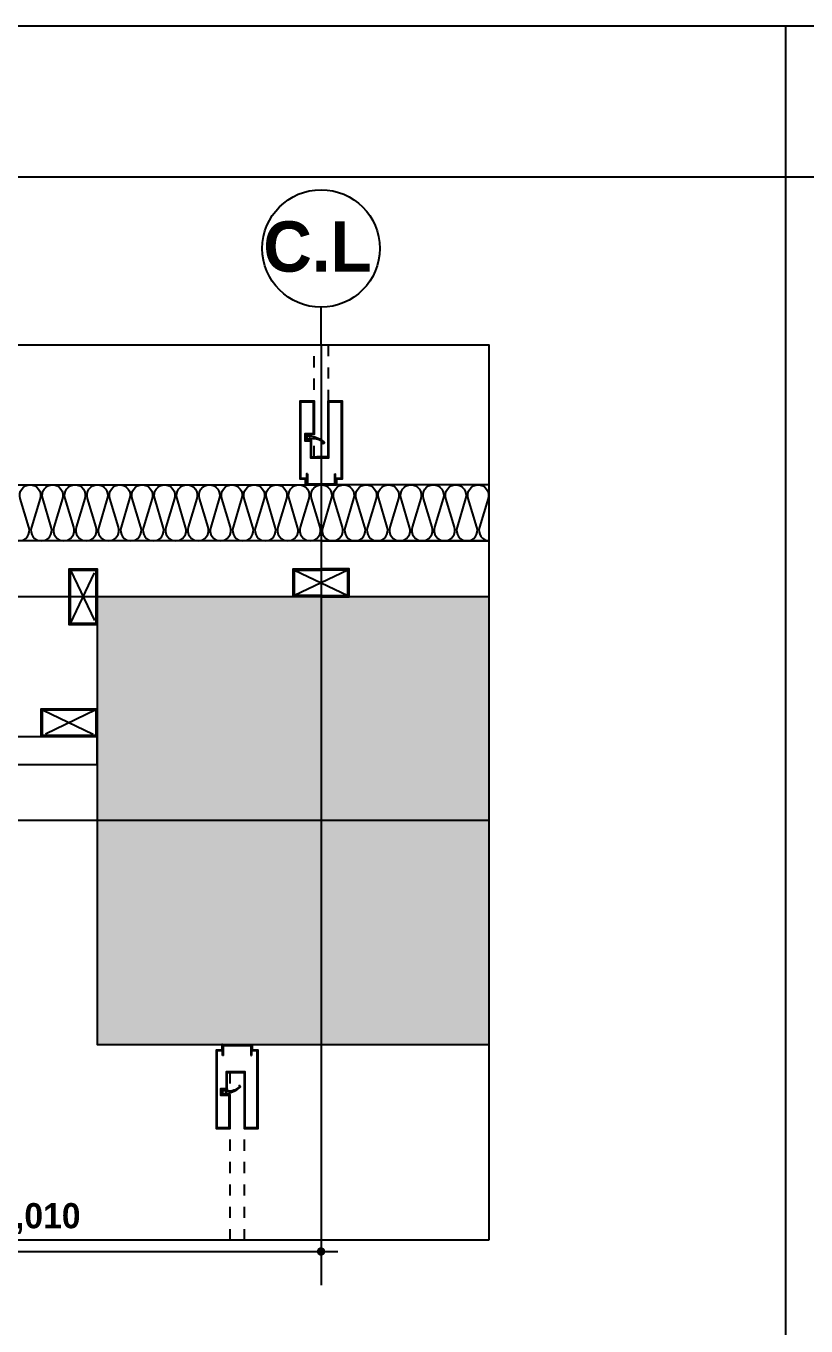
# Model space of a CAD drawing. Extents: x 300 to 49993, y 307 to 8617.
# Drawn here: x 26823 to 28216, y 5364 to 7687 of the extents above; entities that cross this region are included whole.
import ezdxf

# ---------------------------------------------------------------- set-up
doc = ezdxf.new("R2010")
doc.units = 0
doc.header["$LTSCALE"] = 400
doc.header["$MEASUREMENT"] = 0
doc.header["$PDSIZE"] = -5
for name, pattern in [('1층평면도-변경$0$HID', [0.5, 0.25, -0.25]), ('CEN', [62, 60, -1, 0, -1]), ('HID', [0.5, 0.25, -0.25])]:
    doc.linetypes.add(name, pattern=pattern)
doc.layers.get('Defpoints').update_dxf_attribs({"color": 161, "linetype": 'CONTINUOUS'})
for name, color, linetype in [('$RECOVER_210316183841-0', 7, 'CONTINUOUS'), ('0OPEN', 1, 'HID'), ('0PANL', 6, 'CONTINUOUS'), ('0STL', 3, 'CONTINUOUS'), ('A-INSUL', 8, 'CONTINUOUS'), ('CEN', 1, 'CEN'), ('COL', 2, 'CONTINUOUS'), ('col-so', 253, 'CONTINUOUS'), ('DIM', 7, 'CONTINUOUS'), ('HAT', 5, 'CONTINUOUS'), ('sdim', 4, 'CONTINUOUS'), ('SYM', 7, 'CONTINUOUS'), ('방화셔터', 11, 'CONTINUOUS')]:
    doc.layers.add(name, color=color, linetype=linetype)
doc.layers.add('K', color=161, linetype='CONTINUOUS', plot=False)
doc.styles.add('2020음성 1차', font='나눔고딕Bold.ttf')
doc.dimstyles.new('NDIM(SUB)', dxfattribs={"dimscale": 100, "dimtxt": 1.5, "dimasz": 0.5, "dimexe": 2, "dimexo": 2, "dimgap": 1, "dimtad": 1, "dimdec": 0, "dimdsep": 46, "dimlunit": 6, "dimtxsty": '2020음성 1차', "dimblk1": '_RXDOT', "dimblk2": '_RXDOT', "dimsah": 1, "dimcen": 3, "dimdle": 3, "dimclrd": 7, "dimclre": 7, "dimclrt": 3, "dimadec": 0, "dimazin": 0, "dimtfac": 1, "dimtdec": 0, "dimtix": 1, "dimtmove": 2, "dimatfit": 3, "dimfxl": 1, "dimtolj": 1, "dimtzin": 0, "dimarcsym": 0})

# ---------------------------------------------------------------- blocks, each defined once
blk = doc.blocks.new('1층평면도-변경$0$A$C53E97F43')
at = {"layer": '방화셔터'}
for p, q in [((0, 63.5), (0, 65)), ((0, 63.5), (0, 65)), ((20, 61.9), (20, 63.5)), ((0, 11.5), (0, 10)), ((0, 11.5), (0, 10)), ((20, 13.1), (20, 11.5)), ((79.5, 20), (82, 20)), ((79.5, 20), (80.5, 18)), ((80.5, 18), (79.5, 18)), ((79.5, 18), (80.5, 16)), ((80.5, 16), (79.5, 16)), ((79.5, 16), (80.5, 14)), ((80.5, 14), (79.5, 14)), ((79.5, 14), (80.5, 12)), ((80.5, 12), (79.5, 12)), ((79.5, 12), (80.5, 10)), ((89.5, 10), (80.5, 10)), ((82.5, 12), (82.5, 17.5)), ((82.5, 17.5), (87.5, 17.5)), ((87.5, 12), (82.5, 12)), ((87.5, 12), (87.5, 17.5)), ((88, 20), (90.5, 20)), ((90.5, 20), (89.5, 18)), ((89.5, 18), (90.5, 18)), ((90.5, 18), (89.5, 16)), ((89.5, 16), (90.5, 16)), ((90.5, 16), (89.5, 14)), ((89.5, 14), (90.5, 14)), ((90.5, 14), (89.5, 12)), ((89.5, 12), (90.5, 12)), ((90.5, 12), (89.5, 10))]:
    blk.add_line(p, q, dxfattribs=at)
for points in [[(0, 10), (10, 10), (10, 0), (150, 0), (150, 25), (90, 25), (90, 10), (80, 10), (80, 20), (50, 20), (50, 50), (150, 50), (150, 75), (10, 75), (10, 65), (0, 65)], [(0, 11.5), (11.5, 11.5), (11.5, 1.5), (148.5, 1.5), (148.5, 23.5), (91.5, 23.5), (91.5, 8.5), (78.5, 8.5), (78.5, 18.5), (48.5, 18.5), (48.5, 51.5), (148.5, 51.5), (148.5, 73.5), (11.5, 73.5), (11.5, 63.5), (0, 63.5)], [(20, 11.5), (20, 11.5), (0, 11.5), (0, 63.5), (20, 63.5)], [(20, 13.1), (1.6, 13.1), (1.6, 61.9), (20, 61.9)]]:
    blk.add_lwpolyline(points, dxfattribs=at)
for centre, radius, start, end in [((75.4, 41.4), 2, 39.9712, 180), ((73.9, 41.4), 0.5, 180, 0), ((75.4, 41.4), 1, 49.239, 180), ((47.8, 21.2), 35.2, 358.1243, 36.6903), ((47.2, 15.9), 40, 5.838, 42.0129), ((82.5, 20), 0.5, 180, 0), ((87.5, 20), 0.5, 180, 0)]:
    blk.add_arc(centre, radius, start, end, dxfattribs=at)
blk = doc.blocks.new('XR-평면도$0$$0$A$C3B9B04BD')
at = {"layer": '0OPEN'}
for p, q in [((47.7, -47.7), (2.3, 47.7)), ((47.7, 47.7), (2.3, -47.7))]:
    blk.add_line(p, q, dxfattribs=at)
at = {"layer": '0STL'}
for points in [[(0, -50), (50, -50), (50, 50), (0, 50)], [(2.3, -47.7), (47.7, -47.7), (47.7, 47.7), (2.3, 47.7)]]:
    blk.add_lwpolyline(points, close=True, dxfattribs=at)
blk = doc.blocks.new('_RXDOT')
at = {"layer": '$RECOVER_210316183841-0', "color": 0, "linetype": 'ByBlock'}
blk.add_line((-1, 0), (2, 0), dxfattribs=at)
at = {"layer": '$RECOVER_210316183841-0', "color": 0, "linetype": 'ByBlock', "const_width": 0.5}
blk.add_lwpolyline([(-0.25, 0, 1), (0.25, 0, 1)], format="xyb", close=True, dxfattribs=at)
blk = doc.blocks.new('*D69')
at = {"layer": 'Defpoints', "color": 0}
for p in [(26340, 5677.2), (27350, 5677.2), (27350, 5497.2)]:
    blk.add_point(p, dxfattribs=at)
at = {"layer": 'DIM', "color": 7, "lineweight": -2}
for p, q in [((26340, 5617.2), (26340, 5437.2)), ((27350, 5617.2), (27350, 5437.2)), ((26355, 5497.2), (27335, 5497.2))]:
    blk.add_line(p, q, dxfattribs=at)
at = {"layer": 'DIM', "color": 7, "linetype": 'ByBlock', "lineweight": -2, "xscale": 15, "yscale": 15, "zscale": 15, "rotation": 180}
blk.add_blockref('_RXDOT', (26340, 5497.2), dxfattribs=at)
at = {"layer": 'DIM', "color": 7, "linetype": 'ByBlock', "lineweight": -2, "xscale": 15, "yscale": 15, "zscale": 15}
blk.add_blockref('_RXDOT', (27350, 5497.2), dxfattribs=at)
at = {"layer": 'DIM', "color": 3, "insert": (26845, 5556.1), "char_height": 45, "attachment_point": 5, "style": '2020음성 1차'}
blk.add_mtext('\\A1;1,010', dxfattribs=at)

msp = doc.modelspace()

# ---------------------------------------------------------------- hatches: boundary and pattern name
at = {"layer": 'col-so', "transparency": 33554687}
h = msp.add_hatch(color=256, dxfattribs=at)
h.dxf.hatch_style = 1
h.paths.add_polyline_path([(26950, 5867.2), (27650, 5867.2), (27650, 6667.2), (26950, 6667.2)])

# ---------------------------------------------------------------- linework, layer by layer
at = {"layer": '0OPEN', "color": 1}
for p, q in [((27302.3, 6714.9), (27350, 6692.2)), ((27397.7, 6714.9), (27350, 6692.2)), ((27350, 6692.2), (27302.3, 6669.5)), ((27350, 6692.2), (27397.7, 6669.5))]:
    msp.add_line(p, q, dxfattribs=at)
at = {"layer": '0PANL'}
for points in [[(27350, 6767.2), (26250, 6767.2), (26250, 6867.2), (27350, 6867.2)], [(27650, 6867.2), (27350, 6867.2)], [(27350, 6767.2), (27650, 6767.2)], [(26950, 6417.2), (26300, 6417.2), (26300, 6367.2), (26950, 6367.2), (26950, 6417.2)]]:
    msp.add_lwpolyline(points, dxfattribs=at)
at = {"layer": '0STL'}
for points in [[(27350, 6667.2), (27300, 6667.2), (27300, 6717.2), (27350, 6717.2)], [(27350, 6669.5), (27302.3, 6669.5), (27302.3, 6714.9), (27350, 6714.9)], [(27350, 6667.2), (27400, 6667.2), (27400, 6717.2), (27350, 6717.2)], [(27350, 6669.5), (27397.7, 6669.5), (27397.7, 6714.9), (27350, 6714.9)]]:
    msp.add_lwpolyline(points, dxfattribs=at)
at = {"layer": 'A-INSUL'}
msp.add_lwpolyline([(26810.3, 6767.2, 0.509267), (26828, 6791.5), (26812.6, 6843, -0.509267), (26830.3, 6867.2, -0.509267), (26848, 6843), (26832.6, 6791.5, 0.509267), (26850.3, 6767.2, 0.509267), (26868, 6791.5), (26852.7, 6843, -0.509267), (26870.3, 6867.2, -0.509267), (26888, 6843), (26872.7, 6791.5, 0.509267), (26890.3, 6767.2, 0.509267), (26908, 6791.5), (26892.7, 6843, -0.509267), (26910.3, 6867.2, -0.509267), (26928, 6843), (26912.7, 6791.5, 0.509267), (26930.3, 6767.2, 0.509267), (26948, 6791.5), (26932.7, 6843, -0.509267), (26950.4, 6867.2, -0.509267), (26968, 6843), (26952.7, 6791.5, 0.509267), (26970.4, 6767.2, 0.509267), (26988, 6791.5), (26972.7, 6843, -0.509267), (26990.4, 6867.2, -0.509267), (27008, 6843), (26992.7, 6791.5, 0.509267), (27010.4, 6767.2, 0.509267), (27028.1, 6791.5), (27012.7, 6843, -0.509267), (27030.4, 6867.2, -0.509267), (27048.1, 6843), (27032.7, 6791.5, 0.509267), (27050.4, 6767.2, 0.509267), (27068.1, 6791.5), (27052.8, 6843, -0.509267), (27070.4, 6867.2, -0.509267), (27088.1, 6843), (27072.8, 6791.5, 0.509267), (27090.4, 6767.2, 0.509267), (27108.1, 6791.5), (27092.8, 6843, -0.509267), (27110.4, 6867.2, -0.509267), (27128.1, 6843), (27112.8, 6791.5, 0.509267), (27130.4, 6767.2, 0.509267), (27148.1, 6791.5), (27132.8, 6843, -0.509267), (27150.5, 6867.2, -0.509267), (27168.1, 6843), (27152.8, 6791.5, 0.509267), (27170.5, 6767.2, 0.509267), (27188.1, 6791.5), (27172.8, 6843, -0.509267), (27190.5, 6867.2, -0.509267), (27208.1, 6843), (27192.8, 6791.5, 0.509267), (27210.5, 6767.2, 0.509267), (27228.2, 6791.5), (27212.8, 6843, -0.509267), (27230.5, 6867.2, -0.509267), (27248.2, 6843), (27232.8, 6791.5, 0.509267), (27250.5, 6767.2, 0.509267), (27268.2, 6791.5), (27252.9, 6843, -0.509267), (27270.5, 6867.2, -0.509267), (27288.2, 6843), (27272.9, 6791.5, 0.509267), (27290.5, 6767.2, 0.509267), (27308.2, 6791.5), (27292.9, 6843, -0.509267), (27310.5, 6867.2, -0.509267), (27328.2, 6843), (27312.9, 6791.5, 0.509267), (27330.5, 6767.2, 0.509267), (27348.2, 6791.5), (27332.9, 6843, -0.509267), (27350.6, 6867.2, -0.509267), (27368.2, 6843), (27352.9, 6791.5, 0.509267), (27370.6, 6767.2, 0.509267), (27388.2, 6791.5), (27372.9, 6843, -0.509267), (27390.6, 6867.2, -0.509267), (27408.2, 6843), (27392.9, 6791.5, 0.509267), (27410.6, 6767.2, 0.509267), (27428.3, 6791.5), (27412.9, 6843, -0.509267), (27430.6, 6867.2, -0.509267), (27448.3, 6843), (27432.9, 6791.5, 0.509267), (27450.6, 6767.2, 0.509267), (27468.3, 6791.5), (27453, 6843, -0.509267), (27470.6, 6867.2, -0.509267), (27488.3, 6843), (27473, 6791.5, 0.509267), (27490.6, 6767.2, 0.509267), (27508.3, 6791.5), (27493, 6843, -0.509267), (27510.6, 6867.2, -0.509267), (27528.3, 6843), (27513, 6791.5, 0.509267), (27530.6, 6767.2, 0.509267), (27548.3, 6791.5), (27533, 6843, -0.509267), (27550.7, 6867.2, -0.509267), (27568.3, 6843), (27553, 6791.5, 0.509267), (27570.7, 6767.2, 0.509267), (27588.3, 6791.5), (27573, 6843, -0.509267), (27590.7, 6867.2, -0.509267), (27608.3, 6843), (27593, 6791.5, 0.509267), (27610.7, 6767.2, 0.509267), (27628.4, 6791.5), (27613, 6843, -0.509267), (27630.7, 6867.2, -0.509267), (27648.4, 6843), (27633, 6791.5, 0.497434), (27650, 6767.3)], format="xyb", dxfattribs=at)
at = {"layer": 'CEN'}
for p, q in [((27350, 7117.2), (27350, 5462.5)), ((27650, 6767.2), (26050, 6767.2)), ((27650, 6267.2), (26050, 6267.2))]:
    msp.add_line(p, q, dxfattribs=at)
at = {"layer": 'COL'}
msp.add_lwpolyline([(27650, 6667.2), (26950, 6667.2), (26950, 5867.2), (27650, 5867.2)], dxfattribs=at)
at = {"layer": 'HAT'}
msp.add_line((26950, 6667.2), (26050, 6667.2), dxfattribs=at)
at = {"layer": 'K', "ltscale": 10}
msp.add_lwpolyline([(27650, 5517.2), (26050, 5517.2), (26050, 7117.2), (27650, 7117.2)], close=True, dxfattribs=at)
at = {"layer": 'sdim'}
for points in [[(36142.4, 7687.2), (25500, 7687.2)], [(28180.1, 7687.2), (28180.1, 307.2)], [(36142.4, 7417.2), (25500, 7417.2)]]:
    msp.add_lwpolyline(points, dxfattribs=at)
at = {"layer": 'SYM'}
msp.add_lwpolyline([(27350, 7117.2), (27350, 7184.7, -1), (27350, 7394.7, -1), (27350, 7184.7)], format="xyb", dxfattribs=at)
at = {"layer": '방화셔터', "linetype": '1층평면도-변경$0$HID', "ltscale": 0.2}
for p, q in [((27187.5, 5517.2), (27187.5, 5817.2)), ((27187.5, 5817.2), (27212.5, 5817.2)), ((27212.5, 5817.2), (27212.5, 5517.2))]:
    msp.add_line(p, q, dxfattribs=at)
msp.add_lwpolyline([(27362.5, 7117.2), (27362.5, 6917.2), (27337.5, 6917.2), (27337.5, 7117.2)], dxfattribs=at)

# ---------------------------------------------------------------- block references
at = {"layer": '$RECOVER_210316183841-0', "xscale": -1}
msp.add_blockref('XR-평면도$0$$0$A$C3B9B04BD', (26950, 6667.2), dxfattribs=at)
at = {"layer": '$RECOVER_210316183841-0', "xscale": -1, "rotation": 270}
msp.add_blockref('XR-평면도$0$$0$A$C3B9B04BD', (26900, 6417.2), dxfattribs=at)
at = {"layer": '방화셔터', "extrusion": (0, 0, -1), "zscale": -1, "rotation": 90.00000000000001}
msp.add_blockref('1층평면도-변경$0$A$C53E97F43', (-27312.5, 6867.2), dxfattribs=at)
at = {"layer": '방화셔터', "rotation": 270}
msp.add_blockref('1층평면도-변경$0$A$C53E97F43', (27162.5, 5867.2), dxfattribs=at)

# ---------------------------------------------------------------- texts
at = {"layer": 'SYM', "color": 1, "style": '2020음성 1차'}
msp.add_text('C.L', height=90, dxfattribs=at).set_placement((27246.7, 7248.2))

# ---------------------------------------------------------------- dimensions: what is measured, and where the dimension line sits
at = {"layer": 'DIM'}
dim = msp.add_linear_dim(base=(27350, 5497.2), p1=(26340, 5677.2), p2=(27350, 5677.2), dimstyle='NDIM(SUB)', override={"dimscale": 30}, dxfattribs=at)
dim.commit()
dim.dimension.update_dxf_attribs({"geometry": '*D69', "text_midpoint": (26845, 5556.1)})

doc.saveas('drawing.dxf')
